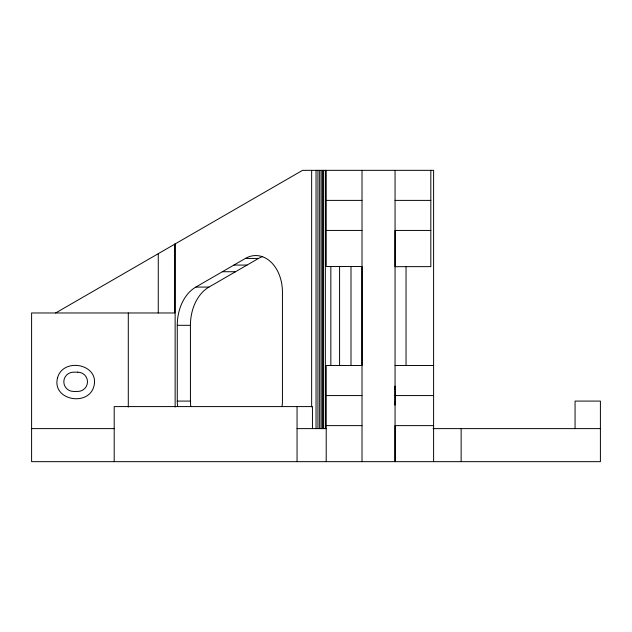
<?xml version="1.0" encoding="UTF-8"?>
<svg xmlns="http://www.w3.org/2000/svg" width="632" height="632" viewBox="0 0 632 632"><rect width="100%" height="100%" fill="white"/><g stroke="black" fill="none" stroke-linecap="round" stroke-linejoin="round"><path stroke-width="0.95" d="M158.261 312.974L158.276 253.677M433.599 461.66L433.599 170.34L302.546 170.34L174.835 244.11L174.811 312.974L31.6 312.974L31.6 461.66L600.4 461.66L600.4 401.083L575.065 401.083L575.065 428.614M395.024 461.66L395.024 425.62L433.599 425.62M395.032 388.957L395.032 386.215L395.032 404.938L395.032 402.197M406.036 365.525L406.036 266.641L430.819 266.641L430.819 170.34M55.64 312.974L174.835 244.11M177.663 406.455A27.532 20.105 -90 0 1 177.276 401.083L177.276 325.314A41.499 30.304 -90 0 1 195.802 287.078L245.39 258.433L258.535 258.433A36.538 26.678 -90 0 1 262.699 256.56M195.802 287.078L208.955 287.078L258.535 258.433M406.036 266.641L395.024 266.712L395.055 230.435L430.819 230.435M326.215 200.391L362.01 200.391M395.055 200.391L430.819 200.391M326.215 230.435L362.01 230.435M233.88 265.077L247.033 265.077M222.369 271.728L235.523 271.728M177.276 325.314L190.43 325.314A41.499 30.304 90 0 1 208.955 287.078M395.024 365.525L433.599 365.525M326.215 395.577L362.01 395.577M395.024 395.577L433.599 395.577M177.276 401.083L190.43 401.083A27.532 20.105 -90 0 0 190.817 406.455M326.215 425.62L362.01 425.62M31.6 428.614L114.487 428.614M297.056 428.614L326.215 428.614M433.054 428.614L600.4 428.614M461.139 428.614L461.139 461.66M395.055 170.34L395.055 461.66M362.01 170.34L362.01 461.66M350.997 266.475L350.997 365.525M339.589 266.475L339.589 365.525M330.844 266.475L330.844 365.525M326.215 170.34L326.215 266.475L362.01 266.475L362.01 365.525L326.215 365.525L326.215 461.66M325.338 170.34L325.338 428.614M323.466 170.34L323.521 428.614M322.454 170.34L322.454 428.614M321.167 170.34L321.167 428.614M319.658 170.34L319.658 428.614M317.943 170.34L317.943 428.614M316.032 170.34L316.032 428.614M312.453 428.614L312.453 406.589L114.202 406.589L114.202 461.66M311.647 170.34L311.647 406.929M297.056 406.589L297.056 461.66M190.43 325.314L190.43 401.083M175.143 243.944L175.143 407.008M128.296 312.974L128.296 407.055M245.39 258.433A36.538 26.678 90 0 1 282.441 292.095L282.441 401.083A27.532 20.105 -90 0 1 282.054 406.455M57.559 377.81C51.532 400.206 88.377 407.048 93.884 386.365C99.848 363.937 63.129 357.041 57.559 377.81M77.855 372.169L73.454 372.169A9.638 9.638 0 0 0 63.816 381.807A9.638 9.638 0 0 0 73.454 391.445L77.855 391.445A9.638 9.638 0 0 0 87.493 381.807A9.638 9.638 0 0 0 77.855 372.169"/></g></svg>
